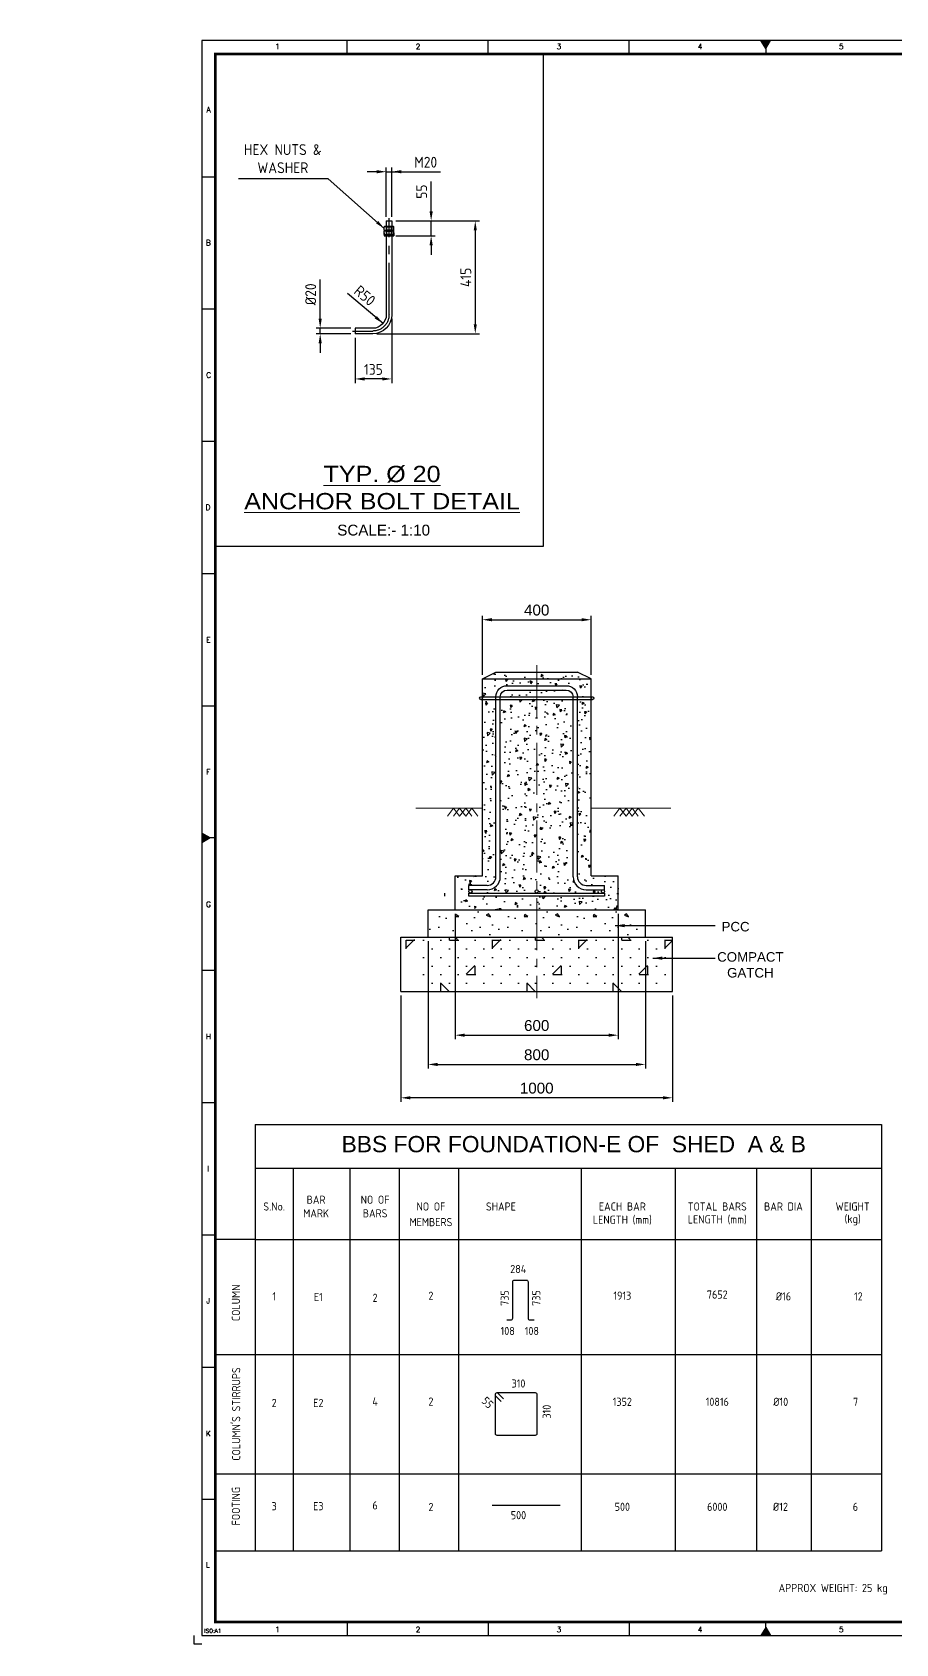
# Model space of a CAD drawing. Header units: millimetres. Extents: x -1055 to 11244, y -20673 to 2560.
# Drawn here: x 9424 to 9742, y 1190 to 1783 of the extents above; entities that cross this region are included whole.
import ezdxf
from ezdxf.enums import TextEntityAlignment as Align

# ---------------------------------------------------------------- set-up
doc = ezdxf.new("R2010")
doc.units = ezdxf.units.MM
doc.linetypes.add('CENTER2', pattern=[28.575, 19.05, -3.175, 3.175, -3.175])
for name, color, linetype in [('BORDER', 6, 'Continuous'), ('MAIN-1', 7, 'Continuous'), ('MAIN-2', 7, 'Continuous')]:
    doc.layers.add(name, color=color, linetype=linetype)
doc.layers.add('TEXT', color=7, linetype='Continuous', lineweight=13)
doc.styles.add('ACISOTS', font='isocp.shx')
doc.styles.add('ROMANS', font='romans.shx', dxfattribs={"width": 0.8})
doc.styles.get("Standard").update_dxf_attribs({"font": 'arial.ttf'})
doc.styles.add('STYLE2', font='arial.ttf', dxfattribs={"width": 1.1})
doc.dimstyles.new('ISO-25', dxfattribs={"dimtxt": 4, "dimasz": 3.5, "dimexe": 1.5, "dimexo": 1.5, "dimgap": 1.5, "dimtad": 1, "dimtxsty": 'Standard', "dimcen": 0, "dimadec": 0, "dimazin": 0, "dimtfac": 1, "dimtmove": 0, "dimatfit": 3, "dimfxl": 1, "dimarcsym": 0})

# ---------------------------------------------------------------- blocks, each defined once
blk = doc.blocks.new('*D28563')
at = {"color": 0, "lineweight": -2}
for p, q in [((9560.1, 1428.86), (9560.1, 1389.72)), ((9660.1, 1428.86), (9660.1, 1389.72)), ((9656.6, 1391.22), (9563.6, 1391.22))]:
    blk.add_line(p, q, dxfattribs=at)
at = {"color": 0}
for points in [[(9563.6, 1391.8), (9563.6, 1390.64), (9560.1, 1391.22)], [(9656.6, 1390.64), (9656.6, 1391.8), (9660.1, 1391.22)]]:
    blk.add_solid(points, dxfattribs=at)
at = {"layer": 'Defpoints', "color": 0}
for p in [(9560.1, 1430.36), (9660.1, 1430.36), (9560.1, 1391.22)]:
    blk.add_point(p, dxfattribs=at)
at = {"color": 0, "insert": (9610.1, 1394.76), "char_height": 4, "attachment_point": 5}
blk.add_mtext('1000', dxfattribs=at)
blk = doc.blocks.new('*D28564')
at = {"color": 0, "lineweight": -2}
for p, q in [((9590.1, 1546.86), (9590.1, 1568.63)), ((9593.6, 1567.13), (9626.6, 1567.13)), ((9630.1, 1546.86), (9630.1, 1568.63))]:
    blk.add_line(p, q, dxfattribs=at)
at = {"color": 0}
for points in [[(9593.6, 1567.72), (9593.6, 1566.55), (9590.1, 1567.13)], [(9626.6, 1566.55), (9626.6, 1567.72), (9630.1, 1567.13)]]:
    blk.add_solid(points, dxfattribs=at)
at = {"layer": 'Defpoints', "color": 0}
for p in [(9630.1, 1567.13), (9590.1, 1545.36), (9630.1, 1545.36)]:
    blk.add_point(p, dxfattribs=at)
at = {"color": 0, "insert": (9610.1, 1570.67), "char_height": 4, "attachment_point": 5}
blk.add_mtext('400', dxfattribs=at)
blk = doc.blocks.new('*D28565')
at = {"color": 0, "lineweight": -2}
for p, q in [((9570.1, 1448.86), (9570.1, 1402)), ((9650.1, 1448.86), (9650.1, 1402)), ((9573.6, 1403.5), (9646.6, 1403.5))]:
    blk.add_line(p, q, dxfattribs=at)
at = {"color": 0}
for points in [[(9573.6, 1404.08), (9573.6, 1402.92), (9570.1, 1403.5)], [(9646.6, 1402.92), (9646.6, 1404.08), (9650.1, 1403.5)]]:
    blk.add_solid(points, dxfattribs=at)
at = {"layer": 'Defpoints', "color": 0}
for p in [(9570.1, 1450.36), (9650.1, 1450.36), (9650.1, 1403.5)]:
    blk.add_point(p, dxfattribs=at)
at = {"color": 0, "insert": (9610.1, 1407.04), "char_height": 4, "attachment_point": 5}
blk.add_mtext('800', dxfattribs=at)
blk = doc.blocks.new('A1B')
at = {"layer": 'BORDER', "color": 1}
for p, q in [((56.44, 585), (56.44, 590)), ((56.44, 585), (56.44, 590)), ((108.38, 585), (108.38, 590)), ((108.38, 585), (108.38, 590)), ((160.31, 585), (160.31, 590)), ((160.31, 585), (160.31, 590)), ((264.19, 585), (264.19, 590)), ((316.12, 585), (316.12, 590)), ((368.06, 585), (368.06, 590)), ((471.94, 585), (471.94, 590)), ((523.88, 585), (523.88, 590)), ((575.81, 585), (575.81, 590)), ((679.69, 590), (679.69, 585)), ((731.63, 590), (731.63, 585)), ((731.63, 585), (731.63, 590)), ((731.63, 590), (731.63, 585)), ((783.56, 590), (783.56, 585)), ((783.56, 585), (783.56, 590)), ((3, 539.83), (8, 539.83)), ((837, 539.83), (832, 539.83)), ((3, 491.17), (8, 491.17)), ((837, 491.17), (832, 491.17)), ((3, 442.5), (8, 442.5)), ((837, 442.5), (832, 442.5)), ((3, 393.84), (8, 393.84)), ((837, 393.84), (832, 393.84)), ((3, 345.17), (8, 345.17)), ((837, 345.17), (832, 345.17)), ((3, 247.84), (8, 247.84)), ((837, 247.84), (832, 247.84)), ((3, 199.17), (8, 199.17)), ((837, 199.17), (832, 199.17)), ((3, 150.51), (8, 150.51)), ((837, 150.51), (832, 150.51)), ((3, 101.84), (8, 101.84)), ((837, 101.84), (832, 101.84)), ((3, 53.17), (8, 53.17)), ((837, 53.17), (832, 53.17)), ((56.44, 8), (56.44, 3)), ((108.38, 8), (108.38, 3)), ((160.31, 8), (160.31, 3)), ((264.19, 8), (264.19, 3)), ((316.12, 8), (316.12, 3)), ((368.06, 8), (368.06, 3)), ((471.94, 8), (471.94, 3)), ((523.88, 8), (523.88, 3)), ((575.81, 8), (575.81, 3)), ((679.69, 3), (679.69, 8)), ((731.63, 3), (731.63, 8)), ((731.63, 8), (731.63, 3)), ((731.63, 3), (731.63, 8)), ((783.56, 3), (783.56, 8)), ((783.56, 8), (783.56, 3))]:
    blk.add_line(p, q, dxfattribs=at)
at = {"layer": 'BORDER'}
for p, q in [((210.5, 587), (208.77, 590)), ((210.5, 590), (210.5, 585)), ((210.5, 587), (212.23, 590)), ((210.5, 588), (210.5, 585)), ((210.5, 588), (210.5, 585)), ((420.5, 587), (418.77, 590)), ((420.5, 590), (420.5, 585)), ((420.5, 587), (422.23, 590)), ((420.5, 588), (420.5, 585)), ((630.5, 587), (628.77, 590)), ((630.5, 590), (630.5, 585)), ((630.5, 587), (632.23, 590)), ((6, 296.5), (3, 298.23)), ((8, 296.5), (3, 296.5)), ((6, 296.5), (3, 294.77)), ((832, 296.5), (837, 296.5)), ((834, 296.5), (837, 298.23)), ((834, 296.5), (837, 294.77)), ((210.5, 6), (208.77, 3)), ((210.5, 5), (210.5, 8)), ((210.5, 5), (210.5, 8)), ((210.5, 3), (210.5, 8)), ((210.5, 6), (212.23, 3)), ((420.5, 6), (418.77, 3)), ((420.5, 5), (420.5, 8)), ((420.5, 3), (420.5, 8)), ((420.5, 6), (422.23, 3)), ((630.5, 6), (628.77, 3)), ((630.5, 3), (630.5, 8)), ((630.5, 6), (632.23, 3))]:
    blk.add_line(p, q, dxfattribs=at)
at = {"layer": 'BORDER', "color": 1}
for points in [[(840, 590), (840, 593), (837, 593)], [(0, 3), (0, 0), (3, 0)]]:
    blk.add_lwpolyline(points, dxfattribs=at)
at = {"layer": 'BORDER'}
blk.add_lwpolyline([(837, 3), (837, 590), (3, 590), (3, 3)], close=True, dxfattribs=at)
at = {"layer": 'BORDER', "const_width": 1}
blk.add_lwpolyline([(8, 8), (832, 8), (832, 585), (8, 585)], close=True, dxfattribs=at)
at = {"layer": 'BORDER'}
for points in [[(212.23, 590), (208.77, 590), (210.5, 587)], [(422.23, 590), (418.77, 590), (420.5, 587)], [(632.23, 590), (628.77, 590), (630.5, 587)], [(3, 298.23), (3, 294.77), (6, 296.5)], [(837, 298.23), (837, 294.77), (834, 296.5)], [(212.23, 3), (208.77, 3), (210.5, 6)], [(422.23, 3), (418.77, 3), (420.5, 6)], [(632.23, 3), (628.77, 3), (630.5, 6)]]:
    blk.add_solid(points, dxfattribs=at)
at = {"color": 11, "insert": (830.38, 1.34), "char_height": 1.5, "width": 401.355, "attachment_point": 6, "style": 'ROMANS'}
blk.add_mtext('{\\W1;\\C1;E:\\20260601_for Interns\\SHED-A_SHED-B_2025 08 16.dwg }', dxfattribs=at)
at = {"layer": 'BORDER', "color": 1, "style": 'ROMANS'}
for s, height, p in [('1', 2, (30.81, 586.75)), ('2', 2, (82.56, 586.75)), ('3', 2, (134.41, 586.75)), ('4', 2, (186.37, 586.75)), ('5', 2, (238.32, 586.75)), ('6', 2, (289.89, 586.75)), ('7', 2, (341.88, 586.75)), ('8', 2, (394.13, 586.75)), ('9', 2, (446.1, 586.75)), ('10', 2, (498.13, 586.75)), ('11', 2, (549.97, 586.75)), ('12', 2, (601.96, 586.75)), ('13', 2, (653.79, 586.75)), ('14', 2, (705.77, 586.75)), ('15', 2, (757.56, 586.75)), ('16', 2, (809.48, 586.75)), ('A', 2, (5.48, 563.52)), ('A', 2, (834.52, 563.52)), ('B', 2, (5.35, 514.55)), ('B', 2, (834.65, 514.55)), ('C', 2, (5.49, 465.84)), ('C', 2, (834.51, 465.84)), ('D', 2, (5.25, 417.17)), ('D', 2, (834.75, 417.17)), ('E', 2, (5.39, 368.4)), ('E', 2, (834.61, 368.4)), ('F', 2, (5.34, 319.81)), ('F', 2, (834.66, 319.81)), ('G', 2, (5.44, 271.07)), ('G', 2, (834.56, 271.07)), ('H', 2, (5.43, 222.46)), ('H', 2, (834.57, 222.46)), ('I', 2, (5.31, 173.82)), ('I', 2, (834.69, 173.82)), ('J', 2, (5.33, 125.23)), ('J', 2, (834.67, 125.23)), ('K', 2, (5.38, 76.36)), ('K', 2, (834.62, 76.36)), ('L', 2, (5.2, 28.07)), ('L', 2, (834.8, 28.07)), ('1', 2, (30.81, 4.25)), ('2', 2, (82.56, 4.25)), ('3', 2, (134.41, 4.25)), ('4', 2, (186.37, 4.25)), ('5', 2, (238.32, 4.25)), ('6', 2, (289.89, 4.25)), ('7', 2, (341.88, 4.25)), ('8', 2, (394.13, 4.25)), ('9', 2, (446.1, 4.25)), ('10', 2, (498.13, 4.25)), ('11', 2, (549.97, 4.25)), ('12', 2, (601.96, 4.25)), ('13', 2, (653.79, 4.25)), ('14', 2, (705.77, 4.25)), ('15', 2, (757.56, 4.25)), ('16', 2, (809.48, 4.25)), ('ISO:A1', 1.5, (7.03, 4))]:
    blk.add_text(s, height=height, dxfattribs=at).set_placement(p, align=Align.CENTER)
blk = doc.blocks.new('A$7E9718C2B143D6')
for p, q in [((0, 41.5), (0, 7)), ((2, 41.5), (0, 41.5)), ((0, 36), (2, 36)), ((2, 41.5), (2, 7)), ((7, 2), (13.5, 2)), ((7, 0), (13.5, 0)), ((13.5, 2), (13.5, 0))]:
    blk.add_line(p, q)
at = {"color": 3, "linetype": 'CENTER2'}
blk.add_lwpolyline([(14.5, 1), (7, 1, -0.414214), (1, 7), (1, 42.5)], format="xyb", dxfattribs=at)
for radius in [7, 5]:
    blk.add_arc((7, 7), radius, 180, 270)
blk = doc.blocks.new('*D28581')
at = {"color": 0, "lineweight": -2}
for p, q in [((9558.25, 1713.88), (9589, 1713.88)), ((9587.5, 1710.38), (9587.5, 1675.88)), ((9551.25, 1672.38), (9589, 1672.38))]:
    blk.add_line(p, q, dxfattribs=at)
at = {"color": 0}
for points in [[(9588.08, 1710.38), (9586.92, 1710.38), (9587.5, 1713.88)], [(9586.92, 1675.88), (9588.08, 1675.88), (9587.5, 1672.38)]]:
    blk.add_solid(points, dxfattribs=at)
at = {"layer": 'Defpoints', "color": 0}
for p in [(9556.75, 1713.88), (9549.75, 1672.38), (9587.5, 1672.38)]:
    blk.add_point(p, dxfattribs=at)
at = {"color": 0, "insert": (9584, 1693.13), "char_height": 4, "attachment_point": 5, "rotation": 90, "style": 'ACISOTS'}
blk.add_mtext('415', dxfattribs=at)
blk = doc.blocks.new('*D28582')
at = {"color": 0, "lineweight": -2}
for p, q in [((9556.75, 1677.88), (9556.75, 1654.24)), ((9543.25, 1670.88), (9543.25, 1654.24)), ((9553.25, 1655.74), (9546.75, 1655.74))]:
    blk.add_line(p, q, dxfattribs=at)
at = {"color": 0}
for points in [[(9546.75, 1656.32), (9546.75, 1655.16), (9543.25, 1655.74)], [(9553.25, 1655.16), (9553.25, 1656.32), (9556.75, 1655.74)]]:
    blk.add_solid(points, dxfattribs=at)
at = {"layer": 'Defpoints', "color": 0}
for p in [(9556.75, 1679.38), (9543.25, 1672.38), (9543.25, 1655.74)]:
    blk.add_point(p, dxfattribs=at)
at = {"color": 0, "insert": (9550, 1659.24), "char_height": 4, "attachment_point": 5, "style": 'ACISOTS'}
blk.add_mtext('135', dxfattribs=at)
blk = doc.blocks.new('*D28583')
at = {"color": 0, "lineweight": -2}
for p, q in [((9551.25, 1731.99), (9547.75, 1731.99)), ((9554.75, 1715.38), (9554.75, 1733.49)), ((9554.75, 1731.99), (9556.75, 1731.99)), ((9556.75, 1715.38), (9556.75, 1733.49)), ((9556.75, 1731.99), (9574.75, 1731.99)), ((9560.25, 1731.99), (9563.75, 1731.99))]:
    blk.add_line(p, q, dxfattribs=at)
at = {"color": 0}
for points in [[(9551.25, 1731.4), (9551.25, 1732.57), (9554.75, 1731.99)], [(9560.25, 1732.57), (9560.25, 1731.4), (9556.75, 1731.99)]]:
    blk.add_solid(points, dxfattribs=at)
at = {"layer": 'Defpoints', "color": 0}
for p in [(9556.75, 1731.99), (9554.75, 1713.88), (9556.75, 1713.88)]:
    blk.add_point(p, dxfattribs=at)
at = {"color": 0, "insert": (9569.25, 1735.49), "char_height": 4, "attachment_point": 5, "style": 'ACISOTS'}
blk.add_mtext('M20', dxfattribs=at)
blk = doc.blocks.new('*D28584')
at = {"color": 0, "lineweight": -2}
for p, q in [((9571.25, 1717.38), (9571.25, 1728.44)), ((9558.25, 1713.88), (9572.75, 1713.88)), ((9571.25, 1708.38), (9571.25, 1713.88)), ((9558.25, 1708.38), (9572.75, 1708.38)), ((9571.25, 1704.88), (9571.25, 1701.38))]:
    blk.add_line(p, q, dxfattribs=at)
at = {"color": 0}
for points in [[(9570.67, 1717.38), (9571.84, 1717.38), (9571.25, 1713.88)], [(9571.84, 1704.88), (9570.67, 1704.88), (9571.25, 1708.38)]]:
    blk.add_solid(points, dxfattribs=at)
at = {"layer": 'Defpoints', "color": 0}
for p in [(9556.75, 1713.88), (9571.25, 1713.88), (9556.75, 1708.38)]:
    blk.add_point(p, dxfattribs=at)
at = {"color": 0, "insert": (9567.75, 1724.66), "char_height": 4, "attachment_point": 5, "rotation": 90, "style": 'ACISOTS'}
blk.add_mtext('55', dxfattribs=at)
blk = doc.blocks.new('*D28585')
at = {"color": 0, "lineweight": -2}
for p, q in [((9530.42, 1677.88), (9530.42, 1692.38)), ((9541.75, 1674.38), (9528.92, 1674.38)), ((9541.75, 1672.38), (9528.92, 1672.38)), ((9530.42, 1672.38), (9530.42, 1674.38)), ((9530.42, 1668.88), (9530.42, 1665.38))]:
    blk.add_line(p, q, dxfattribs=at)
at = {"color": 0}
for points in [[(9529.84, 1677.88), (9531, 1677.88), (9530.42, 1674.38)], [(9531, 1668.88), (9529.84, 1668.88), (9530.42, 1672.38)]]:
    blk.add_solid(points, dxfattribs=at)
at = {"layer": 'Defpoints', "color": 0}
for p in [(9530.42, 1674.38), (9543.25, 1674.38), (9543.25, 1672.38)]:
    blk.add_point(p, dxfattribs=at)
at = {"color": 0, "insert": (9526.92, 1686.88), "char_height": 4, "attachment_point": 5, "rotation": 90, "style": 'ACISOTS'}
blk.add_mtext('%%C20', dxfattribs=at)
blk = doc.blocks.new('*D28586')
at = {"color": 0, "lineweight": -2}
blk.add_line((9553.58, 1676.16), (9540.53, 1687.13), dxfattribs=at)
at = {"color": 0}
blk.add_solid([(9550.52, 1677.97), (9551.27, 1678.86), (9553.58, 1676.16)], dxfattribs=at)
at = {"layer": 'Defpoints', "color": 0}
for p in [(9549.75, 1679.38), (9553.58, 1676.16)]:
    blk.add_point(p, dxfattribs=at)
at = {"color": 0, "insert": (9546.84, 1686.4), "char_height": 4, "attachment_point": 5, "rotation": 319.93557, "style": 'ACISOTS'}
blk.add_mtext('R50', dxfattribs=at)
blk = doc.blocks.new('A$7E9718DC2A37B')
at = {"layer": 'MAIN-1'}
for p, q in [((0, 14.5), (3.6, 16)), ((0, 14.5), (0.5, 14.7)), ((0, 1.5), (0, 14.5)), ((0.5, 1.3), (0, 1.5)), ((3.6, 0), (0, 1.5)), ((0.5, 14.7), (1, 14.9)), ((1, 1.1), (0.5, 1.3)), ((1, 14.9), (1.5, 15.1)), ((1.5, 0.9), (1, 1.1)), ((1.5, 15.1), (1.9, 15.2)), ((1.9, 0.8), (1.5, 0.9)), ((1.9, 15.2), (2.4, 15.3)), ((2.4, 0.7), (1.9, 0.8)), ((2.4, 15.3), (2.8, 15.4)), ((2.8, 0.6), (2.4, 0.7)), ((2.8, 15.4), (3.3, 15.4)), ((3.3, 0.6), (2.8, 0.6)), ((3.3, 15.4), (3.7, 15.5)), ((3.7, 0.5), (3.3, 0.6)), ((31, 16), (3.6, 16)), ((3.6, 0), (31, 0)), ((3.7, 15.5), (4.1, 15.5)), ((4.1, 0.5), (3.7, 0.5)), ((4.1, 15.5), (4.5, 15.5)), ((4.5, 0.5), (4.1, 0.5)), ((4.5, 15.5), (5, 15.5)), ((5, 0.5), (4.5, 0.5)), ((5, 15.5), (5.4, 15.4)), ((5.4, 0.6), (5, 0.5)), ((5.4, 15.4), (5.8, 15.4)), ((5.8, 0.6), (5.4, 0.6)), ((5.8, 15.4), (6.3, 15.3)), ((6.3, 0.7), (5.8, 0.6)), ((6.3, 15.3), (6.7, 15.2)), ((6.7, 0.8), (6.3, 0.7)), ((6.7, 15.2), (7.2, 15.1)), ((7.2, 0.9), (6.7, 0.8)), ((7.2, 15.1), (7.7, 14.9)), ((7.7, 1.1), (7.2, 0.9)), ((7.7, 14.9), (8.1, 14.7)), ((8.1, 1.3), (7.7, 1.1)), ((8.1, 14.7), (8.7, 14.5)), ((8.7, 1.5), (8.1, 1.3)), ((8.7, 14.5), (9.7, 14.7)), ((8.7, 1.5), (8.7, 14.5)), ((9.7, 1.3), (8.7, 1.5)), ((9.7, 14.7), (10.7, 14.9)), ((10.7, 1.1), (9.7, 1.3)), ((10.7, 14.9), (11.6, 15.1)), ((11.6, 0.9), (10.7, 1.1)), ((11.6, 15.1), (12.6, 15.2)), ((12.6, 0.8), (11.6, 0.9)), ((12.6, 15.2), (13.5, 15.3)), ((13.5, 0.7), (12.6, 0.8)), ((13.5, 15.3), (14.3, 15.4)), ((14.3, 0.6), (13.5, 0.7)), ((14.3, 15.4), (15.2, 15.4)), ((15.2, 0.6), (14.3, 0.6)), ((15.2, 15.4), (16, 15.5)), ((16, 0.5), (15.2, 0.6)), ((16, 15.5), (16.9, 15.5)), ((16.9, 0.5), (16, 0.5)), ((16.9, 15.5), (17.7, 15.5)), ((17.7, 0.5), (16.9, 0.5)), ((17.7, 15.5), (18.6, 15.5)), ((18.6, 0.5), (17.7, 0.5)), ((18.6, 15.5), (19.4, 15.4)), ((19.4, 0.6), (18.6, 0.5)), ((19.4, 15.4), (20.3, 15.4)), ((20.3, 0.6), (19.4, 0.6)), ((20.3, 15.4), (21.2, 15.3)), ((21.2, 0.7), (20.3, 0.6)), ((21.2, 15.3), (22.1, 15.2)), ((22.1, 0.8), (21.2, 0.7)), ((22.1, 15.2), (23, 15.1)), ((23, 0.9), (22.1, 0.8)), ((23, 15.1), (24, 14.9)), ((24, 1.1), (23, 0.9)), ((24, 14.9), (25, 14.7)), ((25, 1.3), (24, 1.1)), ((25, 14.7), (26, 14.5)), ((26, 1.5), (25, 1.3)), ((26, 14.5), (26.5, 14.7)), ((26, 1.5), (26, 14.5)), ((26.5, 1.3), (26, 1.5)), ((26.5, 14.7), (27, 14.9)), ((27, 1.1), (26.5, 1.3)), ((27, 14.9), (27.5, 15.1)), ((27.5, 0.9), (27, 1.1)), ((27.5, 15.1), (27.9, 15.2)), ((27.9, 0.8), (27.5, 0.9)), ((27.9, 15.2), (28.4, 15.3)), ((28.4, 0.7), (27.9, 0.8)), ((28.4, 15.3), (28.8, 15.4)), ((28.8, 0.6), (28.4, 0.7)), ((28.8, 15.4), (29.2, 15.4)), ((29.2, 0.6), (28.8, 0.6)), ((29.2, 15.4), (29.7, 15.5)), ((29.7, 0.5), (29.2, 0.6)), ((29.7, 15.5), (30.1, 15.5)), ((30.1, 0.5), (29.7, 0.5)), ((30.1, 15.5), (30.5, 15.5)), ((30.5, 0.5), (30.1, 0.5)), ((30.5, 15.5), (30.9, 15.5)), ((30.9, 0.5), (30.5, 0.5)), ((30.9, 15.5), (31.4, 15.4)), ((31.4, 0.6), (30.9, 0.5)), ((31, 16), (34.6, 14.5)), ((34.6, 1.5), (31, 0)), ((31.4, 15.4), (31.8, 15.4)), ((31.8, 0.6), (31.4, 0.6)), ((31.8, 15.4), (32.2, 15.3)), ((32.2, 0.7), (31.8, 0.6)), ((32.2, 15.3), (32.7, 15.2)), ((32.7, 0.8), (32.2, 0.7)), ((32.7, 15.2), (33.2, 15.1)), ((33.2, 0.9), (32.7, 0.8)), ((33.2, 15.1), (33.6, 14.9)), ((33.6, 1.1), (33.2, 0.9)), ((33.6, 14.9), (34.1, 14.7)), ((34.1, 1.3), (33.6, 1.1)), ((34.1, 14.7), (34.6, 14.5)), ((34.6, 1.5), (34.1, 1.3)), ((34.6, 1.5), (34.6, 14.5))]:
    blk.add_line(p, q, dxfattribs=at)
at = {"layer": 'MAIN-2'}
for p, q in [((0.5, 14.7), (0, 14.5)), ((0, 1.5), (0.5, 1.3)), ((1, 14.9), (0.5, 14.7)), ((0.5, 1.3), (1, 1.1)), ((1.5, 15.1), (1, 14.9)), ((1, 1.1), (1.5, 0.9)), ((1.9, 15.2), (1.5, 15.1)), ((1.5, 0.9), (1.9, 0.8)), ((2.4, 15.3), (1.9, 15.2)), ((1.9, 0.8), (2.4, 0.7)), ((2.8, 15.4), (2.4, 15.3)), ((2.4, 0.7), (2.8, 0.6)), ((3.3, 15.4), (2.8, 15.4)), ((2.8, 0.6), (3.3, 0.6)), ((3.7, 15.5), (3.3, 15.4)), ((3.3, 0.6), (3.7, 0.5)), ((4.1, 15.5), (3.7, 15.5)), ((3.7, 0.5), (4.1, 0.5)), ((4.5, 15.5), (4.1, 15.5)), ((4.1, 0.5), (4.5, 0.5)), ((5, 15.5), (4.5, 15.5)), ((4.5, 0.5), (5, 0.5)), ((5.4, 15.4), (5, 15.5)), ((5, 0.5), (5.4, 0.6)), ((5.8, 15.4), (5.4, 15.4)), ((5.4, 0.6), (5.8, 0.6)), ((6.3, 15.3), (5.8, 15.4)), ((5.8, 0.6), (6.3, 0.7)), ((6.7, 15.2), (6.3, 15.3)), ((6.3, 0.7), (6.7, 0.8)), ((7.2, 15.1), (6.7, 15.2)), ((6.7, 0.8), (7.2, 0.9)), ((7.7, 14.9), (7.2, 15.1)), ((7.2, 0.9), (7.7, 1.1)), ((8.7, 14.6), (7.3, 16)), ((7.3, 0), (8.7, 1.4)), ((8.1, 14.7), (7.7, 14.9)), ((7.7, 1.1), (8.1, 1.3)), ((8.7, 14.5), (8.1, 14.7)), ((8.1, 1.3), (8.7, 1.5)), ((9.7, 14.7), (8.7, 14.5)), ((26, 14.6), (8.7, 14.6)), ((8.7, 1.4), (8.7, 14.6)), ((8.7, 14.6), (26, 14.6)), ((8.7, 1.5), (8.7, 14.5)), ((8.7, 1.5), (9.7, 1.3)), ((26, 1.4), (8.7, 1.4)), ((8.7, 1.4), (26, 1.4)), ((10.7, 14.9), (9.7, 14.7)), ((9.7, 1.3), (10.7, 1.1)), ((11.6, 15.1), (10.7, 14.9)), ((10.7, 1.1), (11.6, 0.9)), ((12.6, 15.2), (11.6, 15.1)), ((11.6, 0.9), (12.6, 0.8)), ((13.5, 15.3), (12.6, 15.2)), ((12.6, 0.8), (13.5, 0.7)), ((14.3, 15.4), (13.5, 15.3)), ((13.5, 0.7), (14.3, 0.6)), ((15.2, 15.4), (14.3, 15.4)), ((14.3, 0.6), (15.2, 0.6)), ((16, 15.5), (15.2, 15.4)), ((15.2, 0.6), (16, 0.5)), ((16.9, 15.5), (16, 15.5)), ((16, 0.5), (16.9, 0.5)), ((17.7, 15.5), (16.9, 15.5)), ((16.9, 0.5), (17.7, 0.5)), ((18.6, 15.5), (17.7, 15.5)), ((17.7, 0.5), (18.6, 0.5)), ((19.4, 15.4), (18.6, 15.5)), ((18.6, 0.5), (19.4, 0.6)), ((20.3, 15.4), (19.4, 15.4)), ((19.4, 0.6), (20.3, 0.6)), ((21.2, 15.3), (20.3, 15.4)), ((20.3, 0.6), (21.2, 0.7)), ((22.1, 15.2), (21.2, 15.3)), ((21.2, 0.7), (22.1, 0.8)), ((23, 15.1), (22.1, 15.2)), ((22.1, 0.8), (23, 0.9)), ((24, 14.9), (23, 15.1)), ((23, 0.9), (24, 1.1)), ((25, 14.7), (24, 14.9)), ((24, 1.1), (25, 1.3)), ((26, 14.5), (25, 14.7)), ((25, 1.3), (26, 1.5)), ((27.3, 16), (26, 14.6)), ((26.5, 14.7), (26, 14.5)), ((26, 14.6), (26, 1.4)), ((26, 1.5), (26, 14.5)), ((26, 1.5), (26.5, 1.3)), ((26, 1.4), (27.3, 0)), ((27, 14.9), (26.5, 14.7)), ((26.5, 1.3), (27, 1.1)), ((27.5, 15.1), (27, 14.9)), ((27, 1.1), (27.5, 0.9)), ((27.9, 15.2), (27.5, 15.1)), ((27.5, 0.9), (27.9, 0.8)), ((28.4, 15.3), (27.9, 15.2)), ((27.9, 0.8), (28.4, 0.7)), ((28.8, 15.4), (28.4, 15.3)), ((28.4, 0.7), (28.8, 0.6)), ((29.2, 15.4), (28.8, 15.4)), ((28.8, 0.6), (29.2, 0.6)), ((29.7, 15.5), (29.2, 15.4)), ((29.2, 0.6), (29.7, 0.5)), ((30.1, 15.5), (29.7, 15.5)), ((29.7, 0.5), (30.1, 0.5)), ((30.5, 15.5), (30.1, 15.5)), ((30.1, 0.5), (30.5, 0.5)), ((30.9, 15.5), (30.5, 15.5)), ((30.5, 0.5), (30.9, 0.5)), ((31.4, 15.4), (30.9, 15.5)), ((30.9, 0.5), (31.4, 0.6)), ((31.8, 15.4), (31.4, 15.4)), ((31.4, 0.6), (31.8, 0.6)), ((32.2, 15.3), (31.8, 15.4)), ((31.8, 0.6), (32.2, 0.7)), ((32.7, 15.2), (32.2, 15.3)), ((32.2, 0.7), (32.7, 0.8)), ((33.2, 15.1), (32.7, 15.2)), ((32.7, 0.8), (33.2, 0.9)), ((33.6, 14.9), (33.2, 15.1)), ((33.2, 0.9), (33.6, 1.1)), ((34.1, 14.7), (33.6, 14.9)), ((33.6, 1.1), (34.1, 1.3)), ((34.6, 14.5), (34.1, 14.7)), ((34.1, 1.3), (34.6, 1.5))]:
    blk.add_line(p, q, dxfattribs=at)
blk = doc.blocks.new('*D28600')
at = {"color": 0, "lineweight": -2}
for p, q in [((9580.1, 1458.86), (9580.1, 1412.75)), ((9640.1, 1458.86), (9640.1, 1412.75)), ((9583.6, 1414.25), (9636.6, 1414.25))]:
    blk.add_line(p, q, dxfattribs=at)
at = {"color": 0}
for points in [[(9583.6, 1414.84), (9583.6, 1413.67), (9580.1, 1414.25)], [(9636.6, 1413.67), (9636.6, 1414.84), (9640.1, 1414.25)]]:
    blk.add_solid(points, dxfattribs=at)
at = {"layer": 'Defpoints', "color": 0}
for p in [(9580.1, 1460.36), (9640.1, 1460.36), (9640.1, 1414.25)]:
    blk.add_point(p, dxfattribs=at)
at = {"color": 0, "insert": (9610.1, 1417.8), "char_height": 4, "attachment_point": 5}
blk.add_mtext('600', dxfattribs=at)

msp = doc.modelspace()

# ---------------------------------------------------------------- hatches: boundary and pattern name
at = {"transparency": 33554687}
h = msp.add_hatch(dxfattribs=at)
h.set_pattern_fill('AR-CONC', color=256, scale=0.05, angle=180)
h.set_pattern_definition([(230, (16394.6716, -9688.688), (-9.1092334, 0.7969543), [0.9525, -10.4775]), (175, (16394.672, -9688.688), (1.762171, -9.552842), [0.762, -8.382029]), (280.451445, (16393.9125, -9688.622), (-7.3470624, -8.7558876), [0.8095004, -8.904512]), (226.1842, (16394.672, -9691.228), (-13.553952, 2.102116), [1.42875, -15.716253]), (276.63556, (16393.542, -9691.053), (-11.870207, -12.371306), [1.214251, -13.35678]), (171.18415, (16394.672, -9691.228), (-11.870207, -12.371306), [1.142998, -12.572987]), (201, (16393.4016, -9690.593), (-7.5807196, 5.11326), [0.9525, -10.4775]), (146, (16393.402, -9690.593), (-3.0901014, -9.209398), [0.762, -8.382]), (251.451445, (16392.77, -9690.167), (-10.670821, -4.0961384), [0.8095004, -8.904497]), (217.5, (16394.6716, -9688.6882), (-0.1544302, -4.22775194), [0, -8.2804, 0, -8.509, 0, -8.41375]), (187.5, (16394.6716, -9688.688), (-3.3409831, -5.0090287), [0, -4.8514, 0, -8.0899, 0, -3.20675]), (147.5, (16397.5037, -9688.6882), (-6.7795298, 0.2864372), [0, -3.175, 0, -9.906, 0, -13.1445]), (137.5, (16398.7737, -9688.688), (-7.406459, -1.2713246), [0, -4.1275, 0, -6.5786, 0, -9.3345])])
h.paths.add_polyline_path([(9610.100768, 1537.75701), (9610.100768, 1467.75701, -0.4142135624), (9610.700768, 1467.15701, -0.4142135624), (9610.100768, 1466.55701), (9634.500768, 1466.55701, -1), (9634.500768, 1467.75701), (9628.300768, 1467.75701, -0.4142135624), (9623.500768, 1472.55701), (9623.500768, 1537.75701)])
h.paths.add_polyline_path([(9596.700768, 1537.75701), (9596.700768, 1472.55701, -0.4142135624), (9591.900768, 1467.75701), (9585.700768, 1467.75701, -0.4142135624), (9586.300768, 1467.15701, -0.4142135624), (9585.700768, 1466.55701), (9610.100768, 1466.55701, -1), (9610.100768, 1467.75701), (9610.100768, 1537.75701)])
h.paths.add_polyline_path([(9590.100768, 1537.75701), (9590.100768, 1497.85701), (9590.100768, 1472.85701), (9580.100768, 1472.85701), (9580.100768, 1460.35701), (9610.100768, 1460.35701), (9610.100768, 1465.35701), (9585.100768, 1465.35701), (9585.100768, 1466.55701), (9585.700768, 1466.55701, -1), (9585.700768, 1467.75701), (9585.100768, 1467.75701), (9585.100768, 1469.35701), (9591.900768, 1469.35701, 0.4142135624), (9595.100768, 1472.55701), (9595.100768, 1537.75701)])
h.paths.add_polyline_path([(9590.100768, 1545.35701), (9590.100768, 1538.75701), (9595.100768, 1538.75701, -0.4142135624), (9599.200768, 1542.85701), (9610.100768, 1542.85701), (9610.100768, 1545.35701)])
h.paths.add_polyline_path([(9595.100768, 1547.85701), (9590.100768, 1545.35701), (9610.100768, 1545.35701), (9610.100768, 1547.85701)])
h.paths.add_polyline_path([(9625.100768, 1547.85701), (9610.100768, 1547.85701), (9610.100768, 1545.35701), (9630.100768, 1545.35701)])
h.paths.add_polyline_path([(9630.100768, 1545.35701), (9610.100768, 1545.35701), (9610.100768, 1542.85701), (9621.000768, 1542.85701, -0.4142135624), (9625.100768, 1538.75701), (9630.100768, 1538.75701)])
h.paths.add_polyline_path([(9630.100768, 1537.75701), (9625.100768, 1537.75701), (9625.100768, 1472.55701, 0.4142135624), (9628.300768, 1469.35701), (9635.100768, 1469.35701), (9635.100768, 1467.75701), (9634.500768, 1467.75701, -0.4142135624), (9635.100768, 1467.15701, -0.4142135624), (9634.500768, 1466.55701), (9635.100768, 1466.55701), (9635.100768, 1465.35701), (9610.100768, 1465.35701), (9610.100768, 1460.35701), (9640.100768, 1460.35701), (9640.100768, 1472.85701), (9630.100768, 1472.85701)])
h.paths.add_polyline_path([(9621.000768, 1541.25701), (9610.100768, 1541.25701), (9610.100768, 1538.75701), (9623.500768, 1538.75701, 0.4142135624)])
h.paths.add_polyline_path([(9599.200768, 1541.25701, 0.4142135624), (9596.700768, 1538.75701), (9610.100768, 1538.75701), (9610.100768, 1541.25701)])
h = msp.add_hatch(dxfattribs=at)
h.set_pattern_fill('CONC', color=256)
h.set_pattern_definition([(0, (16418.802, -9672.432), (0, 25.4), [0, -25.4]), (0, (16419.056, -9681.322), (0, 25.4), [0, -25.4]), (0, (16419.818, -9667.606), (0, 25.4), [0, -25.4]), (338.19859, (16406.6096, -9675.48), (76.2, -25.4), [2.735664, -134.04752]), (216.869898, (16409.1496, -9676.496), (76.2, 50.8), [1.27, -125.73]), (130.601295, (16408.1336, -9677.2582), (127, -152.4), [2.341764, -231.834665]), (206.56505, (16399.752, -9680.306), (-25.4, -25.4), [0.56796, -56.228165]), (326.30993, (16399.2436, -9680.56), (50.8, -25.4), [0.91581, -90.66519]), (108.43495, (16400.0056, -9681.068), (-25.4, 50.8), [0.80322, -79.518634]), (225, (16416.008, -9682.846), (-4e-15, -25.4), [1.07763, -34.843394]), (0, (16415.246, -9683.608), (25.4, 25.4), [1.524, -23.876]), (135, (16416.77, -9683.608), (-25.4, 2e-15), [1.07763, -34.843394]), (251.56505, (16412.9596, -9666.59), (25.4, 50.8), [0.80322, -79.518634]), (0, (16412.706, -9667.352), (25.4, 25.4), [1.27, -24.13]), (143.130102, (16413.9756, -9667.352), (-76.2, 50.8), [1.27, -125.73]), (213.69007, (16399.4976, -9666.336), (50.8, 25.4), [0.91581, -90.66519]), (341.56505, (16398.7356, -9666.844), (-50.8, 25.4), [1.606437, -78.715416]), (126.869898, (16400.2596, -9667.352), (50.8, -76.2), [1.27, -125.73]), (0, (16406.864, -9667.352), (0, 25.4), [0, -25.4]), (0, (16400.006, -9673.956), (0, 25.4), [0, -25.4]), (0, (16407.118, -9683.354), (0, 25.4), [0, -25.4]), (0, (16413.976, -9675.48), (0, 25.4), [0, -25.4]), (0, (16406.61, -9671.162), (0, 25.4), [0, -25.4]), (0, (16401.022, -9670.4), (0, 25.4), [0, -25.4]), (0, (16403.308, -9671.924), (0, 25.4), [0, -25.4]), (0, (16402.292, -9678.02), (0, 25.4), [0, -25.4]), (0, (16396.196, -9677.004), (0, 25.4), [0, -25.4]), (0, (16396.45, -9671.162), (0, 25.4), [0, -25.4]), (0, (16395.688, -9665.574), (0, 25.4), [0, -25.4]), (0, (16403.562, -9664.558), (0, 25.4), [0, -25.4]), (0, (16409.15, -9663.542), (0, 25.4), [0, -25.4]), (0, (16418.04, -9664.558), (0, 25.4), [0, -25.4]), (0, (16411.944, -9672.432), (0, 25.4), [0, -25.4]), (0, (16409.404, -9667.86), (0, 25.4), [0, -25.4]), (0, (16411.436, -9680.052), (0, 25.4), [0, -25.4]), (0, (16403.816, -9681.322), (0, 25.4), [0, -25.4]), (0, (16411.436, -9686.91), (0, 25.4), [0, -25.4]), (0, (16403.054, -9685.386), (0, 25.4), [0, -25.4]), (0, (16394.926, -9686.148), (0, 25.4), [0, -25.4]), (0, (16397.974, -9687.418), (0, 25.4), [0, -25.4]), (0, (16398.228, -9683.862), (0, 25.4), [0, -25.4]), (0, (16415.246, -9687.926), (0, 25.4), [0, -25.4]), (0, (16418.294, -9677.512), (0, 25.4), [0, -25.4]), (0, (16417.024, -9669.892), (0, 25.4), [0, -25.4]), (0, (16405.34, -9688.18), (0, 25.4), [0, -25.4])])
h.paths.add_polyline_path([(9610.100768, 1460.35701), (9610.100768, 1450.35701), (9650.100768, 1450.35701), (9650.100768, 1460.35701)])
h.paths.add_polyline_path([(9570.100768, 1460.35701), (9570.100768, 1450.35701), (9610.100768, 1450.35701), (9610.100768, 1460.35701)])
h.paths.add_polyline_path([(9604.677848, 1421.839039), (9615.523687, 1421.839039), (9615.523687, 1413.754455), (9604.677848, 1413.754455)], flags=9)
h.paths.add_polyline_path([(9604.677848, 1421.839039), (9615.523687, 1421.839039), (9615.523687, 1413.754455), (9604.677848, 1413.754455)], flags=9)
h = msp.add_hatch(dxfattribs=at)
h.set_pattern_fill('CONC3', color=256, scale=0.5)
h.set_pattern_definition([(0, (16401.02, -9682.338), (0, 31.75), [3.175, -28.575]), (0, (16410.547, -9675.988), (0, 31.75), [3.175, -28.575]), (0, (16404.197, -9663.288), (0, 31.75), [3.175, -12.7, 3.175, -12.7]), (90, (16401.02, -9682.338), (-31.75, 2e-15), [3.175, -28.575]), (90, (16404.197, -9663.288), (-31.75, 2e-15), [3.175, -28.575]), (90, (16413.72, -9675.988), (-31.75, 2e-15), [3.175, -28.575]), (90, (16420.07, -9666.463), (-31.75, 2e-15), [3.175, -28.575]), (135, (16404.197, -9682.338), (-31.750594, 0), [4.49072, -40.4114]), (135, (16407.372, -9663.288), (-31.750594, 0), [4.49072, -40.4114]), (45, (16410.547, -9675.988), (0, 31.750594), [4.49072, -8.98017, 4.49072, -26.94051]), (0, (16388.3216, -9688.6882), (3.175, 3.175), [-6.35, 0])])
h.paths.add_polyline_path([(9610.100768, 1430.35701), (9610.100768, 1450.35701), (9560.100768, 1450.35701), (9560.100768, 1430.35701)])
h.paths.add_polyline_path([(9660.100768, 1430.35701), (9660.100768, 1442.4905), (9660.100768, 1450.35701), (9610.100768, 1450.35701), (9610.100768, 1430.35701)])
h.paths.add_polyline_path([(9424.440183, 1393.572562), (9424.440183, 1415.35701), (9440.60935, 1415.35701), (9440.60935, 1393.572562)], flags=9)
h.paths.add_polyline_path([(9448.288973, 1414.462057), (9448.288973, 1435.35701), (9464.458141, 1435.35701), (9464.458141, 1414.462057)], flags=9)
h = msp.add_hatch(dxfattribs=at)
h.set_pattern_fill('CONC3', color=256, scale=0.5)
h.set_pattern_definition([(0, (16401.02, -9682.338), (0, 31.75), [3.175, -28.575]), (0, (16410.547, -9675.988), (0, 31.75), [3.175, -28.575]), (0, (16404.197, -9663.288), (0, 31.75), [3.175, -12.7, 3.175, -12.7]), (90, (16401.02, -9682.338), (-31.75, 2e-15), [3.175, -28.575]), (90, (16404.197, -9663.288), (-31.75, 2e-15), [3.175, -28.575]), (90, (16413.72, -9675.988), (-31.75, 2e-15), [3.175, -28.575]), (90, (16420.07, -9666.463), (-31.75, 2e-15), [3.175, -28.575]), (135, (16404.197, -9682.338), (-31.750594, 2e-15), [4.49072, -40.4114]), (135, (16407.372, -9663.288), (-31.750594, 2e-15), [4.49072, -40.4114]), (45, (16410.547, -9675.988), (0, 31.750594), [4.49072, -8.98017, 4.49072, -26.94051]), (0, (16388.3216, -9688.6882), (3.175, 3.175), [-6.35, 0])])
h.paths.add_polyline_path([(9893.120164, 1429.170911), (9893.120164, 1449.170911), (9843.120164, 1449.170911), (9843.120164, 1429.170911)])
h.paths.add_polyline_path([(9943.120164, 1429.170911), (9943.120164, 1441.304402), (9943.120164, 1449.170911), (9893.120164, 1449.170911), (9893.120164, 1429.170911)])
h.paths.add_polyline_path([(9707.459579, 1392.386464), (9707.459579, 1414.170911), (9723.628747, 1414.170911), (9723.628747, 1392.386464)], flags=9)
h.paths.add_polyline_path([(9731.308369, 1413.275959), (9731.308369, 1434.170911), (9747.477537, 1434.170911), (9747.477537, 1413.275959)], flags=9)

# ---------------------------------------------------------------- linework, layer by layer
for p, q in [((9554.018466, 1709.493932), (9554.018466, 1708.378932)), ((9554.018466, 1708.693932), (9557.482566, 1708.693932)), ((9554.018466, 1708.378932), (9557.482566, 1708.378932)), ((9554.750516, 1708.378932), (9556.750516, 1708.378932)), ((9557.482566, 1709.493932), (9557.482566, 1708.378932)), ((9506.539283, 1381.437295), (9506.539283, 1224.47404)), ((9506.539283, 1381.437295), (9737.021061, 1381.437295)), ((9737.021061, 1381.437295), (9737.021061, 1224.47404)), ((9506.539283, 1365.281706), (9737.021061, 1365.281706)), ((9520.498194, 1365.281706), (9520.498194, 1224.47404)), ((9541.272831, 1365.281706), (9541.272831, 1224.47404)), ((9559.501816, 1365.281706), (9559.501816, 1224.47404)), ((9581.353462, 1365.281706), (9581.353462, 1224.47404)), ((9626.507587, 1365.281706), (9626.507587, 1224.47404)), ((9661.004579, 1365.281706), (9661.004579, 1224.47404)), ((9691.005103, 1365.281706), (9691.005103, 1224.47404)), ((9711.080815, 1365.281706), (9711.080815, 1224.47404)), ((9506.539283, 1339.108748), (9491.878739, 1339.108748)), ((9491.878739, 1339.108748), (9491.878739, 1224.47404)), ((9506.539283, 1339.108748), (9737.021061, 1339.108748)), ((9491.878739, 1296.727278), (9737.021061, 1296.727278)), ((9491.878739, 1252.886729), (9737.021061, 1252.886729)), ((9593.729956, 1241.346056), (9618.729956, 1241.346056)), ((9491.878739, 1224.47404), (9737.021061, 1224.47404))]:
    msp.add_line(p, q)
at = {"color": 1}
for p, q in [((9590.100768, 1545.35701), (9595.100768, 1547.85701)), ((9595.100768, 1547.85701), (9625.100768, 1547.85701)), ((9630.100768, 1545.35701), (9625.100768, 1547.85701)), ((9590.100768, 1545.35701), (9630.100768, 1545.35701)), ((9590.100768, 1472.85701), (9590.100768, 1545.35701)), ((9630.100768, 1472.85701), (9630.100768, 1545.35701)), ((9580.100768, 1472.85701), (9590.100768, 1472.85701)), ((9580.100768, 1460.35701), (9580.100768, 1472.85701)), ((9630.100768, 1472.85701), (9640.100768, 1472.85701)), ((9640.100768, 1460.35701), (9640.100768, 1472.85701))]:
    msp.add_line(p, q, dxfattribs=at)
at = {"color": 3, "linetype": 'CENTER2', "lineweight": 0}
msp.add_line((9610.100768, 1550.35701), (9610.100768, 1427.85701), dxfattribs=at)
at = {"color": 130}
for p, q in [((9599.200768, 1542.85701), (9621.000768, 1542.85701)), ((9595.100768, 1472.55701), (9595.100768, 1538.75701)), ((9595.100768, 1472.55701), (9595.100768, 1538.75701)), ((9596.700768, 1472.55701), (9596.700768, 1538.75701)), ((9599.200768, 1541.25701), (9621.000768, 1541.25701)), ((9623.500768, 1472.55701), (9623.500768, 1538.75701)), ((9625.100768, 1472.55701), (9625.100768, 1538.75701)), ((9591.900768, 1469.35701), (9585.100768, 1469.35701)), ((9585.100768, 1467.75701), (9585.100768, 1469.35701)), ((9591.900768, 1467.75701), (9585.100768, 1467.75701)), ((9628.300768, 1469.35701), (9635.100768, 1469.35701)), ((9628.300768, 1467.75701), (9635.100768, 1467.75701)), ((9635.100768, 1467.75701), (9635.100768, 1469.35701))]:
    msp.add_line(p, q, dxfattribs=at)
at = {"color": 56}
for p, q in [((9589.600768, 1538.75701), (9630.600768, 1538.75701)), ((9589.600768, 1537.75701), (9630.600768, 1537.75701)), ((9576.204111, 1466.55701), (9576.204111, 1465.35701))]:
    msp.add_line(p, q, dxfattribs=at)
at = {"color": 252, "lineweight": 0}
for p, q in [((9565.635818, 1497.85701), (9590.100768, 1497.85701)), ((9577.21494, 1494.85701), (9579.46494, 1497.85701)), ((9579.46494, 1497.85701), (9581.71494, 1494.85701)), ((9579.46494, 1494.85701), (9581.71494, 1497.85701)), ((9581.71494, 1497.85701), (9583.96494, 1494.85701)), ((9581.71494, 1494.85701), (9583.96494, 1497.85701)), ((9583.96494, 1497.85701), (9586.21494, 1494.85701)), ((9583.96494, 1494.85701), (9586.21494, 1497.85701)), ((9586.21494, 1497.85701), (9588.46494, 1494.85701)), ((9630.100768, 1497.85701), (9659.439207, 1497.85701)), ((9638.486596, 1494.85701), (9640.736596, 1497.85701)), ((9640.736596, 1497.85701), (9642.986596, 1494.85701)), ((9640.736596, 1494.85701), (9642.986596, 1497.85701)), ((9642.986596, 1497.85701), (9645.236596, 1494.85701)), ((9642.986596, 1494.85701), (9645.236596, 1497.85701)), ((9645.236596, 1497.85701), (9647.486596, 1494.85701)), ((9645.236596, 1494.85701), (9647.486596, 1497.85701)), ((9647.486596, 1497.85701), (9649.736596, 1494.85701))]:
    msp.add_line(p, q, dxfattribs=at)
at = {"color": 3}
for p, q in [((9570.100768, 1460.35701), (9650.100768, 1460.35701)), ((9570.100768, 1450.35701), (9570.100768, 1460.35701)), ((9650.100768, 1450.35701), (9650.100768, 1460.35701))]:
    msp.add_line(p, q, dxfattribs=at)
at = {"color": 4}
for p, q in [((9560.100768, 1450.35701), (9660.100768, 1450.35701)), ((9560.100768, 1430.35701), (9560.100768, 1450.35701)), ((9660.100768, 1430.35701), (9660.100768, 1450.35701)), ((9560.100768, 1430.35701), (9660.100768, 1430.35701))]:
    msp.add_line(p, q, dxfattribs=at)
msp.add_lwpolyline([(9491.878739, 1775.319807), (9612.527729, 1775.319807), (9612.527729, 1594.133859), (9491.878739, 1594.133859)], close=True)
at = {"color": 56}
msp.add_lwpolyline([(9585.100768, 1466.55701), (9635.100768, 1466.55701), (9635.100768, 1465.35701), (9585.100768, 1465.35701)], close=True, dxfattribs=at)
at = {"color": 130, "extrusion": (0, 0, -1)}
msp.add_lwpolyline([(-9599.109007, 1309.466646), (-9600.609007, 1309.466646, -0.4142135624), (-9601.269007, 1310.126646), (-9601.269007, 1323.506646, 0.4142135624), (-9601.929007, 1324.166646), (-9606.289007, 1324.166646, 0.4142135624), (-9606.949007, 1323.506646), (-9606.949007, 1310.126646, -0.4142135624), (-9607.609007, 1309.466646), (-9609.109007, 1309.466646)], format="xyb", dxfattribs=at)
at = {"color": 50, "lineweight": 0, "extrusion": (0, 0, -1)}
msp.add_lwpolyline([(-9596.996768, 1279.48364), (-9594.982897, 1281.497511, 1), (-9595.902136, 1282.41675), (-9597.916007, 1280.402879)], format="xyb", dxfattribs=at)
at = {"color": 5}
msp.add_lwpolyline([(9594.792516, 1281.957131), (9594.792516, 1267.757131, 0.4142135624), (9595.442516, 1267.107131), (9609.642516, 1267.107131, 0.4142135624), (9610.292516, 1267.757131), (9610.292516, 1281.957131, 0.4142135624), (9609.642516, 1282.607131), (9595.442516, 1282.607131, 0.4142135624)], format="xyb", close=True, dxfattribs=at)
at = {"color": 56}
for centre in [(9589.600768, 1538.25701), (9630.600768, 1538.25701)]:
    msp.add_circle(centre, 0.5, dxfattribs=at)
for centre in [(9585.700768, 1467.15701), (9610.100768, 1467.15701), (9634.500768, 1467.15701)]:
    msp.add_circle(centre, 0.6)
at = {"color": 130, "extrusion": (0, 0, -1)}
for centre, radius, start, end in [((-9599.200768, 1538.75701), 4.1, 0, 90), ((-9621.000768, 1538.75701), 4.1, 90, 180), ((-9599.200768, 1538.75701), 2.5, 0, 90), ((-9621.000768, 1538.75701), 2.5, 90, 180)]:
    msp.add_arc(centre, radius, start, end, dxfattribs=at)
at = {"color": 130}
for centre, radius, start, end in [((9591.900768, 1472.55701), 3.2, 270, 0), ((9591.900768, 1472.55701), 4.8, 270, 0), ((9628.300768, 1472.55701), 4.8, 180, 270), ((9628.300768, 1472.55701), 3.2, 180, 270)]:
    msp.add_arc(centre, radius, start, end, dxfattribs=at)

# ---------------------------------------------------------------- block references
msp.add_blockref('A1B', (9483.878739, 1190.319807))
at = {"xscale": -1}
msp.add_blockref('A$7E9718C2B143D6', (9556.750516, 1672.378932), dxfattribs=at)
at = {"xscale": 0.1, "yscale": 0.1, "zscale": 0.1}
for p in [(9554.018466, 1710.293932), (9554.018466, 1708.693932)]:
    msp.add_blockref('A$7E9718DC2A37B', p, dxfattribs=at)

# ---------------------------------------------------------------- texts
at = {"attachment_point": 5, "style": 'ACISOTS'}
for s, insert, char_height in [('HEX NUTS &\\PWASHER', (9516.67757, 1736.78287), 4), ('S.No.', (9513.482568, 1351.217281), 3), ('BAR\\PMARK', (9528.912516, 1351.217281), 3), ('NO OF\\PBARS', (9550.622069, 1351.217281), 3), ('1', (9513.482568, 1318.153201), 3), ('4', (9550.622069, 1279.449571), 3), ('2', (9513.482568, 1278.944459), 3)]:
    msp.add_mtext(s, dxfattribs=dict(at, insert=insert, char_height=char_height))
at = {"insert": (9553.776998, 1600.091375), "char_height": 4, "attachment_point": 5}
msp.add_mtext('SCALE:- 1:10', dxfattribs=at)
at = {"color": 130, "char_height": 3.5, "attachment_point": 5}
for s, insert in [('PCC', (9683.300799, 1454.169764)), ('COMPACT\\PGATCH', (9688.736435, 1440.121772))]:
    msp.add_mtext(s, dxfattribs=dict(at, insert=insert))
at = {"insert": (9623.750704, 1374.131777), "char_height": 6, "width": 225.35033557, "attachment_point": 5}
msp.add_mtext('BBS FOR FOUNDATION-E OF  SHED  A & B', dxfattribs=at)
at = {"char_height": 3, "width": 29.29783667, "attachment_point": 5, "style": 'ACISOTS'}
for s, insert in [('NO OF', (9571.167572, 1351.217281)), ('SHAPE', (9596.934851, 1351.217281)), ('EACH BAR', (9641.617775, 1351.217281)), ('TOTAL BARS', (9676.560604, 1351.217281)), ('BAR DIA', (9700.909123, 1351.217281)), ('WEIGHT', (9726.373474, 1351.217281)), ('MEMBERS', (9571.167572, 1345.477116)), ('LENGTH (mm)', (9641.617775, 1346.213435)), ('LENGTH (mm)', (9676.560604, 1346.311924)), ('(kg)', (9726.373474, 1346.213435)), ('2', (9571.167572, 1279.449571))]:
    msp.add_mtext(s, dxfattribs=dict(at, insert=insert))
at = {"color": 3, "char_height": 3, "attachment_point": 5, "style": 'ACISOTS'}
for s, insert, width in [('284', (9603.30552, 1328.215411), 49.39171918), ('1913', (9641.617775, 1318.427001), 29.29783667), ('7652', (9676.560604, 1318.82195), 29.29783667), ('%%C16', (9700.909123, 1318.153201), 29.29783667), ('12', (9728.487259, 1318.153201), 29.29783667), ('108', (9599.426206, 1305.417259), 49.39171918), ('108', (9608.319188, 1305.417259), 49.39171918), ('310', (9603.398764, 1286.089677), 49.39171918), ('1352', (9641.617775, 1279.35498), 29.29783667), ('10816', (9676.560604, 1279.35498), 29.29783667), ('%%C10', (9699.89549, 1279.35498), 29.29783667), ('7', (9727.473625, 1279.35498), 29.29783667), ('2', (9571.167572, 1240.640164), 29.29783667), ('500', (9641.617775, 1240.719735), 29.29783667), ('%%C12', (9699.815214, 1240.719735), 29.29783667), ('6', (9727.39335, 1240.719735), 29.29783667), ('500', (9603.398764, 1237.631473), 49.39171918), ('APPROX WEIGHT: 25 kg', (9719.1907, 1210.405536), 46.86840358)]:
    msp.add_mtext(s, dxfattribs=dict(at, insert=insert, width=width))
at = {"char_height": 3, "attachment_point": 5, "rotation": 90, "style": 'ACISOTS'}
for s, insert in [('COLUMN', (9499.404502, 1315.763837)), ('735', (9598.325301, 1317.549004)), ('735', (9609.939165, 1317.549004)), (" COLUMN'S STIRRUPS", (9499.502392, 1274.015696)), ('FOOTING', (9499.404502, 1240.95502))]:
    msp.add_mtext(s, dxfattribs=dict(at, insert=insert))
at = {"color": 3, "char_height": 3, "attachment_point": 5, "style": 'ACISOTS'}
for s, insert in [('E1', (9529.733558, 1317.899833)), ('2', (9550.622069, 1317.623546)), ('2', (9571.167572, 1318.383651)), ('E2', (9529.733558, 1278.944459)), ('3', (9513.482568, 1240.9397)), ('E3', (9529.733558, 1240.9397)), ('6', (9550.622069, 1241.218596)), ('6000', (9676.560604, 1240.719735))]:
    msp.add_mtext(s, dxfattribs=dict(at, insert=insert))
at = {"color": 3, "char_height": 3, "width": 49.39171918, "attachment_point": 5, "style": 'ACISOTS'}
for s, insert, rotation in [('55', (9592.021741, 1279.06793), 315), ('310', (9613.780234, 1275.737063), 90)]:
    msp.add_mtext(s, dxfattribs=dict(at, insert=insert, rotation=rotation))
at = {"layer": 'TEXT', "insert": (9449.449357, 1623.769649), "char_height": 6, "width": 207.48554576, "attachment_point": 1, "style": 'STYLE2'}
msp.add_mtext('\\pxqc;{\\LTYP. %%C 20\\PANCHOR BOLT DETAIL}', dxfattribs=at)

# ---------------------------------------------------------------- dimensions: what is measured, and where the dimension line sits
dim = msp.add_linear_dim(base=(9556.750516, 1731.986584), p1=(9554.750516, 1713.878932), p2=(9556.750516, 1713.878932), text='M<>', dimstyle='ISO-25', override={"dimtxt": 4, "dimdec": 0, "dimlfac": 10, "dimtxsty": 'ACISOTS'})
dim.commit()
dim.dimension.update_dxf_attribs({"geometry": '*D28583', "text_midpoint": (9569.252091, 1731.986584), "dimtype": 160})
dim = msp.add_linear_dim(base=(9571.251844, 1713.878932), p1=(9556.750516, 1708.378932), p2=(9556.750516, 1713.878932), angle=90, dimstyle='ISO-25', override={"dimtxt": 4, "dimdec": 0, "dimlfac": 10, "dimtxsty": 'ACISOTS'})
dim.commit()
dim.dimension.update_dxf_attribs({"geometry": '*D28584', "text_midpoint": (9567.751844, 1724.661775)})
dim = msp.add_linear_dim(base=(9587.499003, 1672.378932), p1=(9556.750516, 1713.878932), p2=(9549.750516, 1672.378932), angle=90, dimstyle='ISO-25', override={"dimtxt": 4, "dimdec": 0, "dimlfac": 10, "dimtxsty": 'ACISOTS'})
dim.commit()
dim.dimension.update_dxf_attribs({"geometry": '*D28581', "text_midpoint": (9587.499003, 1693.128932), "dimtype": 160})
dim = msp.add_linear_dim(base=(9530.419163, 1674.378932), p1=(9543.250516, 1672.378932), p2=(9543.250516, 1674.378932), angle=90, text='%%C<>', dimstyle='ISO-25', override={"dimtxt": 4, "dimdec": 0, "dimlfac": 10, "dimtxsty": 'ACISOTS'})
dim.commit()
dim.dimension.update_dxf_attribs({"geometry": '*D28585', "text_midpoint": (9526.91877, 1686.880507)})
dim = msp.add_radius_dim(center=(9549.750516, 1679.378932), mpoint=(9553.577122, 1676.160689), dimstyle='ISO-25', override={"dimtxt": 4, "dimdec": 0, "dimlfac": 10, "dimtxsty": 'ACISOTS'})
dim.commit()
dim.dimension.update_dxf_attribs({"geometry": '*D28586', "text_midpoint": (9544.592168, 1683.717194), "dimtype": 164})
for base, p1, p2, override, picture, middle in [((9543.250516, 1655.739211), (9556.750516, 1679.378932), (9543.250516, 1672.378932), {"dimtxt": 4, "dimdec": 0, "dimlfac": 10, "dimtxsty": 'ACISOTS'}, '*D28582', (9550.000516, 1659.239211)), ((9630.100768, 1567.131978), (9590.100768, 1545.35701), (9630.100768, 1545.35701), {"dimtxt": 4, "dimdec": 0, "dimlfac": 10}, '*D28564', (9610.100768, 1570.67427)), ((9640.100768, 1414.254455), (9580.100768, 1460.35701), (9640.100768, 1460.35701), {"dimtxt": 4, "dimdec": 0, "dimlfac": 10}, '*D28600', (9610.100768, 1417.796747))]:
    dim = msp.add_linear_dim(base=base, p1=p1, p2=p2, dimstyle='ISO-25', override=override)
    dim.commit()
    dim.dimension.update_dxf_attribs({"geometry": picture, "text_midpoint": middle})
for base, p1, p2, picture, middle in [((9650.100768, 1403.501014), (9570.100768, 1450.35701), (9650.100768, 1450.35701), '*D28565', (9610.100768, 1403.501014)), ((9560.100768, 1391.219509), (9660.100768, 1430.35701), (9560.100768, 1430.35701), '*D28563', (9610.100768, 1391.219509))]:
    dim = msp.add_linear_dim(base=base, p1=p1, p2=p2, dimstyle='ISO-25', override={"dimtxt": 4, "dimdec": 0, "dimlfac": 10})
    dim.commit()
    dim.dimension.update_dxf_attribs({"geometry": picture, "text_midpoint": middle, "dimtype": 160})

# ---------------------------------------------------------------- leaders
msp.add_leader([(9554.018466, 1711.093932), (9533.302484, 1729.317825), (9500.344037, 1729.317825)], dimstyle='ISO-25', override={"dimtad": 0})
for points in [[(9638.9884, 1454.570518), (9675.774419, 1454.570518)], [(9652.784257, 1442.599239), (9675.721106, 1442.599239)]]:
    msp.add_leader(points, dimstyle='ISO-25')

doc.saveas('drawing.dxf')
